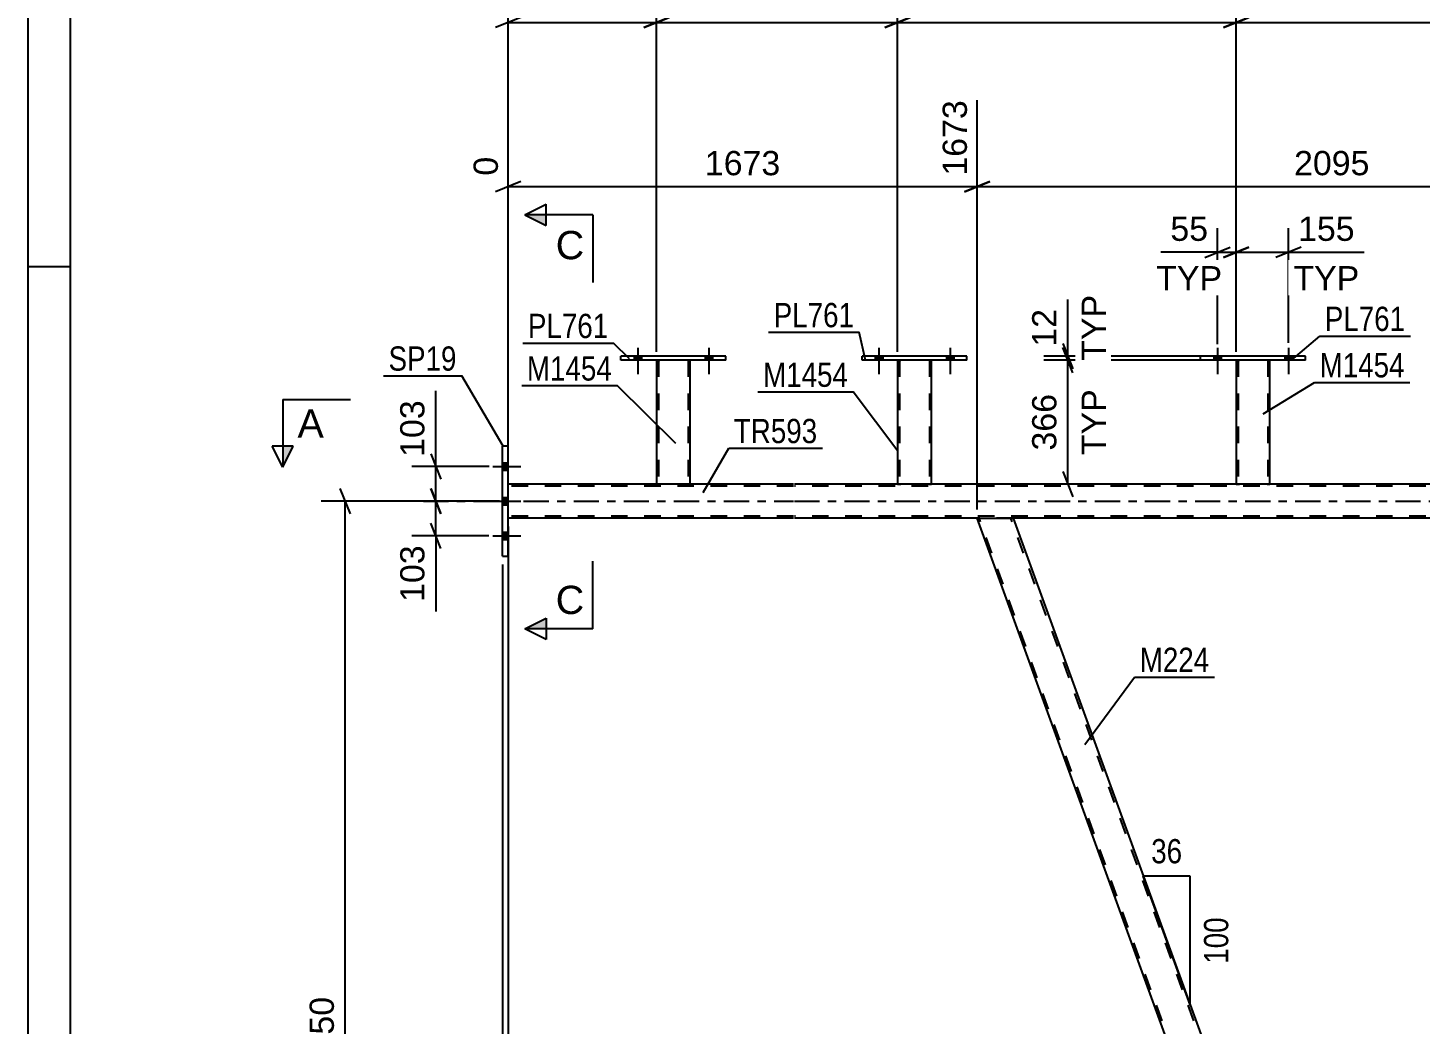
# Model space of a CAD drawing. Header units: millimetres. Extents: x -57 to 784, y -419 to 175.
# Drawn here: x -56.7 to 107.8, y -61.8 to 55.9 of the extents above; entities that cross this region are included whole.
import ezdxf

# ---------------------------------------------------------------- set-up
doc = ezdxf.new("R2010")
doc.units = ezdxf.units.MM
doc.linetypes.add('DXK_LINE_DOT2', pattern=[3.9198, 1.9599, -1.9599])
doc.linetypes.add('DXK_LINE_DOT3', pattern=[5.9187, 2.979, -0.9799, 0.9799, -0.9799])
doc.styles.add('Arial', font='ARIAL.TTF', dxfattribs={"height": 0.2})
doc.styles.add('Arial Narrow', font='ARIALN.TTF', dxfattribs={"height": 0.2})

# ---------------------------------------------------------------- blocks, each defined once
blk = doc.blocks.new('Unknown-122571493-1113')
at = {"color": 5, "linetype": 'Continuous'}
for p, q in [((-56.74, 174.68), (-56.74, -419.32)), ((-51.74, 169.68), (-51.74, -414.32)), ((-51.74, 27.68), (-56.74, 27.68))]:
    blk.add_line(p, q, dxfattribs=at)
blk = doc.blocks.new('Part-122571493-2473 - 2452')
at = {"color": 2, "linetype": 'Continuous'}
for p, q in [((99.82, -124), (55.42, -2)), ((55.42, -2), (59.68, -2)), ((59.68, -2), (102.53, -119.75)), ((104.04, -124), (99.82, -124)), ((104.08, -124), (104.04, -124))]:
    blk.add_line(p, q, dxfattribs=at)
at = {"color": 7, "linetype": 'DXK_LINE_DOT2'}
for p, q in [((100.08, -124), (55.67, -2)), ((55.67, -2), (55.69, -2)), ((103.82, -124), (59.42, -2)), ((104.08, -124), (102.53, -119.75)), ((100.08, -124), (100.1, -124))]:
    blk.add_line(p, q, dxfattribs=at)
blk = doc.blocks.new('Bolt-122571493-2721 - 2452')
at = {"linetype": 'Continuous'}
for points in [[(83.39, 16.64), (84.27, 16.64), (84.27, 17.12), (83.39, 17.12)], [(91.79, 16.64), (92.67, 16.64), (92.67, 17.12), (91.79, 17.12)]]:
    blk.add_hatch(color=1, dxfattribs=at).paths.add_polyline_path(points)
at = {"color": 1, "linetype": 'Continuous'}
for p, q in [((83.83, 18.12), (83.83, 15)), ((92.23, 18.12), (92.23, 15)), ((83.39, 17.12), (83.39, 16.64)), ((84.27, 17.12), (84.27, 16.64)), ((91.79, 17.12), (91.79, 16.64)), ((92.67, 17.12), (92.67, 16.64))]:
    blk.add_line(p, q, dxfattribs=at)
blk = doc.blocks.new('Bolt-122571493-2562 - 2452')
at = {"linetype": 'Continuous'}
for points in [[(0, 3.66), (0, 4.54), (-0.64, 4.54), (-0.64, 3.66)], [(0, 3.66), (0, 4.54), (-0.64, 4.54), (-0.64, 3.66)], [(0, 3.66), (0, 4.54), (-0.64, 4.54), (-0.64, 3.66)], [(0, -0.44), (0, 0.44), (-0.64, 0.44), (-0.64, -0.44)], [(0, -0.44), (0, 0.44), (-0.64, 0.44), (-0.64, -0.44)], [(0, -4.54), (0, -3.66), (-0.64, -3.66), (-0.64, -4.54)], [(0, -4.54), (0, -3.66), (-0.64, -3.66), (-0.64, -4.54)], [(0, -4.54), (0, -3.66), (-0.64, -3.66), (-0.64, -4.54)]]:
    blk.add_hatch(color=1, dxfattribs=at).paths.add_polyline_path(points)
at = {"color": 1, "linetype": 'Continuous'}
for p, q in [((-1.8, 4.1), (1.52, 4.1)), ((-1.8, 4.1), (1.52, 4.1)), ((-1.8, 4.1), (1.52, 4.1)), ((-0.64, 4.54), (0, 4.54)), ((-0.64, 4.54), (0, 4.54)), ((-0.64, 4.54), (0, 4.54)), ((-0.64, 3.66), (0, 3.66)), ((-0.64, 3.66), (0, 3.66)), ((-0.64, 3.66), (0, 3.66)), ((-0.64, 0.44), (0, 0.44)), ((-0.64, 0.44), (0, 0.44)), ((-1.8, 0), (1.52, 0)), ((-1.8, 0), (1.52, 0)), ((-0.64, -0.44), (0, -0.44)), ((-0.64, -0.44), (0, -0.44)), ((-1.8, -4.1), (1.52, -4.1)), ((-1.8, -4.1), (1.52, -4.1)), ((-1.8, -4.1), (1.52, -4.1)), ((-0.64, -3.66), (0, -3.66)), ((-0.64, -3.66), (0, -3.66)), ((-0.64, -3.66), (0, -3.66)), ((-0.64, -4.54), (0, -4.54)), ((-0.64, -4.54), (0, -4.54)), ((-0.64, -4.54), (0, -4.54))]:
    blk.add_line(p, q, dxfattribs=at)
blk = doc.blocks.new('Part-122571493-2955 - 2452')
at = {"color": 2, "linetype": 'Continuous'}
for p, q in [((86.03, 16.64), (86.02, 2)), ((90.02, 2), (90.03, 16.64)), ((86.06, 2), (86.02, 2)), ((86.16, 2), (86.06, 2)), ((86.32, 2), (86.16, 2)), ((89.73, 2), (86.32, 2)), ((89.88, 2), (89.73, 2)), ((89.99, 2), (89.88, 2)), ((89.99, 2), (90.02, 2))]:
    blk.add_line(p, q, dxfattribs=at)
at = {"color": 7, "linetype": 'DXK_LINE_DOT2'}
for p, q in [((86.03, 16.64), (86.03, 16.64)), ((86.03, 16.64), (86.03, 16.64)), ((86.03, 16.64), (86.03, 16.64)), ((86.06, 16.64), (86.03, 16.64)), ((86.03, 16.64), (86.06, 16.64)), ((86.17, 16.64), (86.06, 16.64)), ((86.06, 16.64), (86.17, 16.64)), ((86.32, 16.64), (86.17, 16.64)), ((86.17, 16.64), (86.32, 16.64)), ((86.27, 16.64), (86.26, 2)), ((86.27, 16.64), (86.27, 16.64)), ((86.29, 16.64), (86.27, 16.64)), ((86.27, 16.64), (86.29, 16.64)), ((86.34, 16.64), (86.29, 16.64)), ((86.29, 16.64), (86.34, 16.64)), ((89.73, 16.64), (86.32, 16.64)), ((89.73, 16.64), (86.32, 16.64)), ((89.64, 16.64), (86.34, 16.64)), ((86.34, 16.64), (86.42, 16.64)), ((89.72, 16.64), (86.42, 16.64)), ((89.72, 16.64), (89.64, 16.64)), ((89.77, 16.64), (89.72, 16.64)), ((89.72, 16.64), (89.77, 16.64)), ((89.73, 16.64), (89.89, 16.64)), ((89.89, 16.64), (89.73, 16.64)), ((89.79, 16.64), (89.77, 16.64)), ((89.77, 16.64), (89.79, 16.64)), ((89.79, 16.64), (89.78, 2)), ((89.79, 16.64), (89.79, 16.64)), ((89.89, 16.64), (89.99, 16.64)), ((89.99, 16.64), (89.89, 16.64)), ((89.99, 16.64), (90.03, 16.64)), ((90.03, 16.64), (89.99, 16.64)), ((90.03, 16.64), (90.03, 16.64)), ((90.03, 16.64), (90.03, 16.64)), ((90.03, 16.64), (90.03, 16.64)), ((86.02, 2), (86.06, 2)), ((86.06, 2), (86.16, 2)), ((86.16, 2), (86.32, 2)), ((86.28, 2), (86.26, 2)), ((86.26, 2), (86.28, 2)), ((86.33, 2), (86.28, 2)), ((86.28, 2), (86.32, 2)), ((89.73, 2), (86.32, 2)), ((86.32, 2), (86.33, 2)), ((89.63, 2), (86.33, 2)), ((86.33, 2), (86.41, 2)), ((89.71, 2), (86.41, 2)), ((89.71, 2), (89.63, 2)), ((89.76, 2), (89.71, 2)), ((89.71, 2), (89.76, 2)), ((89.73, 2), (89.88, 2)), ((89.78, 2), (89.76, 2)), ((89.76, 2), (89.78, 2)), ((89.88, 2), (89.99, 2)), ((89.99, 2), (90.02, 2)), ((90.02, 2), (90.02, 2)), ((90.02, 2), (90.02, 2)), ((90.02, 2), (90.02, 2)), ((90.02, 2), (90.02, 2))]:
    blk.add_line(p, q, dxfattribs=at)
blk = doc.blocks.new('Part-122571493-2965 - 2452')
at = {"color": 2, "linetype": 'Continuous'}
for p, q in [((46.03, 16.64), (46.03, 2)), ((50.03, 2), (50.03, 16.64)), ((46.07, 2), (46.03, 2)), ((46.17, 2), (46.07, 2)), ((46.33, 2), (46.17, 2)), ((49.73, 2), (46.33, 2)), ((49.89, 2), (49.73, 2)), ((49.99, 2), (49.89, 2)), ((49.99, 2), (50.03, 2))]:
    blk.add_line(p, q, dxfattribs=at)
at = {"color": 7, "linetype": 'DXK_LINE_DOT2'}
for p, q in [((46.03, 16.64), (46.03, 16.64)), ((46.03, 16.64), (46.03, 16.64)), ((46.03, 16.64), (46.03, 16.64)), ((46.07, 16.64), (46.03, 16.64)), ((46.03, 16.64), (46.07, 16.64)), ((46.17, 16.64), (46.07, 16.64)), ((46.07, 16.64), (46.17, 16.64)), ((46.33, 16.64), (46.17, 16.64)), ((46.17, 16.64), (46.33, 16.64)), ((46.27, 16.64), (46.27, 16.64)), ((46.27, 16.64), (46.27, 2)), ((46.29, 16.64), (46.27, 16.64)), ((46.27, 16.64), (46.29, 16.64)), ((46.34, 16.64), (46.29, 16.64)), ((46.29, 16.64), (46.34, 16.64)), ((49.74, 16.64), (46.33, 16.64)), ((49.74, 16.64), (46.33, 16.64)), ((49.65, 16.64), (46.34, 16.64)), ((46.34, 16.64), (46.42, 16.64)), ((49.72, 16.64), (46.42, 16.64)), ((49.72, 16.64), (49.65, 16.64)), ((49.78, 16.64), (49.72, 16.64)), ((49.72, 16.64), (49.78, 16.64)), ((49.74, 16.64), (49.89, 16.64)), ((49.89, 16.64), (49.74, 16.64)), ((49.79, 16.64), (49.78, 16.64)), ((49.78, 16.64), (49.79, 16.64)), ((49.79, 16.64), (49.79, 16.64)), ((49.79, 16.64), (49.79, 2)), ((49.89, 16.64), (50, 16.64)), ((50, 16.64), (49.89, 16.64)), ((50, 16.64), (50.03, 16.64)), ((50.03, 16.64), (50, 16.64)), ((50.03, 16.64), (50.03, 16.64)), ((50.03, 16.64), (50.03, 16.64)), ((50.03, 16.64), (50.03, 16.64)), ((46.03, 2), (46.07, 2)), ((46.07, 2), (46.17, 2)), ((46.17, 2), (46.33, 2)), ((46.29, 2), (46.27, 2)), ((46.27, 2), (46.29, 2)), ((46.34, 2), (46.29, 2)), ((46.29, 2), (46.33, 2)), ((49.73, 2), (46.33, 2)), ((46.33, 2), (46.34, 2)), ((49.64, 2), (46.34, 2)), ((46.34, 2), (46.42, 2)), ((49.72, 2), (46.42, 2)), ((49.72, 2), (49.64, 2)), ((49.77, 2), (49.72, 2)), ((49.72, 2), (49.77, 2)), ((49.73, 2), (49.89, 2)), ((49.79, 2), (49.77, 2)), ((49.77, 2), (49.79, 2)), ((49.89, 2), (49.99, 2)), ((49.99, 2), (50.03, 2)), ((50.03, 2), (50.03, 2)), ((50.03, 2), (50.03, 2)), ((50.03, 2), (50.03, 2)), ((50.03, 2), (50.03, 2))]:
    blk.add_line(p, q, dxfattribs=at)
blk = doc.blocks.new('Part-122571493-2650 - 2452')
at = {"color": 2, "linetype": 'Continuous'}
for p, q in [((-0.64, -6.5), (-0.64, 6.5)), ((0, 6.5), (-0.64, 6.5)), ((0, -6.5), (0, 6.5)), ((-0.64, -6.5), (0, -6.5))]:
    blk.add_line(p, q, dxfattribs=at)
blk = doc.blocks.new('Bolt-122571493-2720 - 2452')
at = {"linetype": 'Continuous'}
for points in [[(83.39, 16.64), (84.27, 16.64), (84.27, 17.12), (83.39, 17.12)], [(91.79, 16.64), (92.67, 16.64), (92.67, 17.12), (91.79, 17.12)]]:
    blk.add_hatch(color=1, dxfattribs=at).paths.add_polyline_path(points)
at = {"color": 1, "linetype": 'Continuous'}
for p, q in [((83.83, 18.12), (83.83, 15)), ((92.23, 18.12), (92.23, 15)), ((83.39, 17.12), (83.39, 16.64)), ((84.27, 17.12), (84.27, 16.64)), ((91.79, 17.12), (91.79, 16.64)), ((92.67, 17.12), (92.67, 16.64))]:
    blk.add_line(p, q, dxfattribs=at)
blk = doc.blocks.new('Bolt-122571493-2722 - 2452')
at = {"linetype": 'Continuous'}
for points in [[(43.39, 16.64), (44.27, 16.64), (44.27, 17.12), (43.39, 17.12)], [(51.79, 16.64), (52.67, 16.64), (52.67, 17.12), (51.79, 17.12)]]:
    blk.add_hatch(color=1, dxfattribs=at).paths.add_polyline_path(points)
at = {"color": 1, "linetype": 'Continuous'}
for p, q in [((43.83, 18.12), (43.83, 15)), ((52.23, 18.12), (52.23, 15)), ((43.39, 17.12), (43.39, 16.64)), ((44.27, 17.12), (44.27, 16.64)), ((51.79, 17.12), (51.79, 16.64)), ((52.67, 17.12), (52.67, 16.64))]:
    blk.add_line(p, q, dxfattribs=at)
blk = doc.blocks.new('Part-122571493-2734 - 2452')
at = {"color": 2, "linetype": 'Continuous'}
for p, q in [((102.53, -119.75), (139.24, -2)), ((140.55, -2), (139.24, -2)), ((142.1, -6.25), (140.55, -2)), ((105.4, -124), (142.1, -6.25)), ((104.08, -124), (102.53, -119.75)), ((104.08, -124), (104.89, -124)), ((105.36, -124), (104.89, -124)), ((105.36, -124), (105.4, -124))]:
    blk.add_line(p, q, dxfattribs=at)
at = {"color": 7, "linetype": 'DXK_LINE_DOT2'}
for p, q in [((102.67, -120.12), (139.49, -2)), ((105.15, -124), (141.96, -5.88)), ((104.89, -124), (105.25, -124))]:
    blk.add_line(p, q, dxfattribs=at)
blk = doc.blocks.new('Bolt-122571493-2840 - 2452')
at = {"linetype": 'Continuous'}
for points in [[(43.39, 16.64), (44.27, 16.64), (44.27, 17.12), (43.39, 17.12)], [(51.79, 16.64), (52.67, 16.64), (52.67, 17.12), (51.79, 17.12)]]:
    blk.add_hatch(color=1, dxfattribs=at).paths.add_polyline_path(points)
at = {"color": 1, "linetype": 'Continuous'}
for p, q in [((43.83, 18.12), (43.83, 15)), ((52.23, 18.12), (52.23, 15)), ((43.39, 17.12), (43.39, 16.64)), ((44.27, 17.12), (44.27, 16.64)), ((51.79, 17.12), (51.79, 16.64)), ((52.67, 17.12), (52.67, 16.64))]:
    blk.add_line(p, q, dxfattribs=at)
blk = doc.blocks.new('Part-122571493-2811 - 2452')
at = {"color": 2, "linetype": 'Continuous'}
for p, q in [((41.83, 16.64), (41.83, 17.12)), ((54.23, 17.12), (41.83, 17.12)), ((54.23, 16.64), (41.83, 16.64)), ((54.23, 16.64), (54.23, 17.12))]:
    blk.add_line(p, q, dxfattribs=at)
blk = doc.blocks.new('Bolt-122571493-2824 - 2452')
at = {"linetype": 'Continuous'}
for points in [[(14.89, 16.64), (15.77, 16.64), (15.77, 17.12), (14.89, 17.12)], [(23.29, 16.64), (24.17, 16.64), (24.17, 17.12), (23.29, 17.12)]]:
    blk.add_hatch(color=1, dxfattribs=at).paths.add_polyline_path(points)
at = {"color": 1, "linetype": 'Continuous'}
for p, q in [((15.33, 18.12), (15.33, 15)), ((23.73, 18.12), (23.73, 15)), ((14.89, 17.12), (14.89, 16.64)), ((15.77, 17.12), (15.77, 16.64)), ((23.29, 17.12), (23.29, 16.64)), ((24.17, 17.12), (24.17, 16.64))]:
    blk.add_line(p, q, dxfattribs=at)
blk = doc.blocks.new('Bolt-122571493-2841 - 2452')
at = {"linetype": 'Continuous'}
for points in [[(14.89, 16.64), (15.77, 16.64), (15.77, 17.12), (14.89, 17.12)], [(23.29, 16.64), (24.17, 16.64), (24.17, 17.12), (23.29, 17.12)]]:
    blk.add_hatch(color=1, dxfattribs=at).paths.add_polyline_path(points)
at = {"color": 1, "linetype": 'Continuous'}
for p, q in [((15.33, 18.12), (15.33, 15)), ((23.73, 18.12), (23.73, 15)), ((14.89, 17.12), (14.89, 16.64)), ((15.77, 17.12), (15.77, 16.64)), ((23.29, 17.12), (23.29, 16.64)), ((24.17, 17.12), (24.17, 16.64))]:
    blk.add_line(p, q, dxfattribs=at)
blk = doc.blocks.new('Part-122571493-2876 - 2452')
at = {"color": 2, "linetype": 'Continuous'}
for p, q in [((13.33, 16.64), (13.33, 17.12)), ((25.73, 17.12), (13.33, 17.12)), ((25.73, 16.64), (13.33, 16.64)), ((25.73, 16.64), (25.73, 17.12))]:
    blk.add_line(p, q, dxfattribs=at)
blk = doc.blocks.new('Part-122571493-2881 - 2452')
at = {"color": 2, "linetype": 'Continuous'}
for p, q in [((17.53, 2), (0, 2)), ((33.73, 2), (21.53, 2)), ((46.03, 2), (33.83, 2)), ((86.02, 2), (50.03, 2)), ((126.03, 2), (90.02, 2)), ((33.73, -2), (0, -2)), ((55.42, -2), (33.83, -2)), ((139.24, -2), (59.68, -2))]:
    blk.add_line(p, q, dxfattribs=at)
at = {"color": 7, "linetype": 'DXK_LINE_DOT2'}
for p, q in [((0, -2), (0, 2)), ((33.73, 1.76), (0, 1.76)), ((21.53, 2), (17.53, 2)), ((688.57, 1.76), (33.83, 1.76)), ((50.03, 2), (46.03, 2)), ((90.02, 2), (86.02, 2)), ((33.73, -1.76), (0, -1.76)), ((688.57, -1.76), (33.83, -1.76)), ((59.68, -2), (55.42, -2))]:
    blk.add_line(p, q, dxfattribs=at)
at = {"color": 7, "linetype": 'DXK_LINE_DOT3'}
for p, q in [((-10, 0), (33.73, 0)), ((33.83, 0), (698.57, 0))]:
    blk.add_line(p, q, dxfattribs=at)
blk = doc.blocks.new('Part-122571493-2929 - 2452')
at = {"color": 2, "linetype": 'Continuous'}
for p, q in [((17.53, 16.64), (17.53, 2)), ((21.53, 2), (21.53, 16.64)), ((17.57, 2), (17.53, 2)), ((17.67, 2), (17.57, 2)), ((17.83, 2), (17.67, 2)), ((21.23, 2), (17.83, 2)), ((21.39, 2), (21.23, 2)), ((21.49, 2), (21.39, 2)), ((21.49, 2), (21.53, 2))]:
    blk.add_line(p, q, dxfattribs=at)
at = {"color": 7, "linetype": 'DXK_LINE_DOT2'}
for p, q in [((17.53, 16.64), (17.53, 16.64)), ((17.53, 16.64), (17.53, 16.64)), ((17.53, 16.64), (17.53, 16.64)), ((17.57, 16.64), (17.53, 16.64)), ((17.53, 16.64), (17.57, 16.64)), ((17.67, 16.64), (17.57, 16.64)), ((17.57, 16.64), (17.67, 16.64)), ((17.83, 16.64), (17.67, 16.64)), ((17.67, 16.64), (17.83, 16.64)), ((17.77, 16.64), (17.77, 16.64)), ((17.77, 16.64), (17.77, 2)), ((17.79, 16.64), (17.77, 16.64)), ((17.77, 16.64), (17.79, 16.64)), ((17.84, 16.64), (17.79, 16.64)), ((17.79, 16.64), (17.84, 16.64)), ((21.24, 16.64), (17.83, 16.64)), ((21.24, 16.64), (17.83, 16.64)), ((21.15, 16.64), (17.84, 16.64)), ((17.84, 16.64), (17.92, 16.64)), ((21.22, 16.64), (17.92, 16.64)), ((21.22, 16.64), (21.15, 16.64)), ((21.28, 16.64), (21.22, 16.64)), ((21.22, 16.64), (21.28, 16.64)), ((21.24, 16.64), (21.39, 16.64)), ((21.39, 16.64), (21.24, 16.64)), ((21.29, 16.64), (21.28, 16.64)), ((21.28, 16.64), (21.29, 16.64)), ((21.29, 16.64), (21.29, 16.64)), ((21.29, 16.64), (21.29, 2)), ((21.39, 16.64), (21.5, 16.64)), ((21.5, 16.64), (21.39, 16.64)), ((21.5, 16.64), (21.53, 16.64)), ((21.53, 16.64), (21.5, 16.64)), ((21.53, 16.64), (21.53, 16.64)), ((21.53, 16.64), (21.53, 16.64)), ((21.53, 16.64), (21.53, 16.64)), ((17.53, 2), (17.57, 2)), ((17.57, 2), (17.67, 2)), ((17.67, 2), (17.83, 2)), ((17.79, 2), (17.77, 2)), ((17.77, 2), (17.79, 2)), ((17.84, 2), (17.79, 2)), ((17.79, 2), (17.83, 2)), ((21.23, 2), (17.83, 2)), ((17.83, 2), (17.84, 2)), ((21.14, 2), (17.84, 2)), ((17.84, 2), (17.92, 2)), ((21.22, 2), (17.92, 2)), ((21.22, 2), (21.14, 2)), ((21.27, 2), (21.22, 2)), ((21.22, 2), (21.27, 2)), ((21.23, 2), (21.39, 2)), ((21.29, 2), (21.27, 2)), ((21.27, 2), (21.29, 2)), ((21.39, 2), (21.49, 2)), ((21.49, 2), (21.53, 2)), ((21.53, 2), (21.53, 2)), ((21.53, 2), (21.53, 2)), ((21.53, 2), (21.53, 2)), ((21.53, 2), (21.53, 2))]:
    blk.add_line(p, q, dxfattribs=at)
blk = doc.blocks.new('Part-122571493-2960 - 2452')
at = {"color": 2, "linetype": 'Continuous'}
for p, q in [((81.83, 16.64), (81.83, 17.12)), ((94.23, 17.12), (81.83, 17.12)), ((94.23, 16.64), (81.83, 16.64)), ((94.23, 16.64), (94.23, 17.12))]:
    blk.add_line(p, q, dxfattribs=at)
blk = doc.blocks.new('StraightDimension-122571493-3613 - 2452')
at = {"color": 7, "linetype": 'Continuous'}
blk.add_line((-0.64, -7.5), (-0.64, -166.68), dxfattribs=at)
blk = doc.blocks.new('StraightDimension-122571493-3632 - 2452')
at = {"color": 7, "linetype": 'Continuous'}
for p, q in [((-9.13, 5.6), (-7.93, 2.6)), ((-2.23, 4.1), (-11.38, 4.1)), ((-8.53, 0), (-8.53, 4.1)), ((-7.93, -1.5), (-9.13, 1.5)), ((-1.64, 0), (-11.38, 0))]:
    blk.add_line(p, q, dxfattribs=at)
at = {"color": 0}
blk.add_wipeout([(-9.28, 12.5), (-13.48, 12.5), (-13.48, 4.62), (-9.28, 4.62)], dxfattribs=at)
at = {"color": 7, "linetype": 'Continuous'}
blk.add_line((-8.53, 4.1), (-8.53, 13.02), dxfattribs=at)
blk.add_line((-8.53, 4.1), (-8.53, 13.02), dxfattribs=at)
at = {"color": 3, "style": 'Arial'}
blk.add_text('103', height=2.865, rotation=90.0002, dxfattribs=at).set_placement((-9.88, 5.23))
blk = doc.blocks.new('StraightDimension-122571493-4045 - 2452')
at = {"color": 7, "linetype": 'Continuous'}
for p, q in [((55.42, -1), (55.42, 47.34)), ((0, 3), (0, 40.67)), ((1.5, 37.74), (-1.5, 36.54)), ((0, 37.14), (55.42, 37.14)), ((53.92, 36.54), (56.92, 37.74))]:
    blk.add_line(p, q, dxfattribs=at)
at = {"color": 0, "linetype": 'Continuous'}
for points in [[(54.82, 47.94), (50.62, 47.94), (50.62, 37.84), (54.82, 37.84)], [(-0.6, 41.27), (-4.8, 41.27), (-4.8, 37.84), (-0.6, 37.84)]]:
    blk.add_wipeout(points, dxfattribs=at)
at = {"color": 0}
blk.add_wipeout([(32.76, 37.89), (32.76, 42.09), (22.66, 42.09), (22.66, 37.89)], dxfattribs=at)
at = {"color": 3, "linetype": 'Continuous', "style": 'Arial'}
for s, height, p in [('1673', 2.865, (54.22, 38.44)), ('0', 2.87, (-1.2, 38.44))]:
    blk.add_text(s, height=height, rotation=90.0002, dxfattribs=at).set_placement(p)
at = {"color": 3, "style": 'Arial'}
blk.add_text('1673', height=2.865, dxfattribs=at).set_placement((23.26, 38.49))
blk = doc.blocks.new('AngleDimension-122571493-25196 - 2452')
at = {"color": 7, "linetype": 'Continuous'}
for p, q in [((78.54, -53.84), (75.06, -44.27)), ((80.6, -44.27), (75.06, -44.27)), ((80.6, -59.5), (75.06, -44.27)), ((80.6, -59.5), (80.6, -44.27))]:
    blk.add_line(p, q, dxfattribs=at)
at = {"color": 0}
for points in [[(80.26, -43.37), (80.26, -39.17), (75.4, -39.17), (75.4, -43.37)], [(85.7, -48.54), (81.5, -48.54), (81.5, -55.23), (85.7, -55.23)]]:
    blk.add_wipeout(points, dxfattribs=at)
at = {"color": 3, "style": 'Arial Narrow'}
blk.add_text('36', height=2.863, dxfattribs=at).set_placement((76, -42.77))
blk.add_text('100', height=2.863, rotation=90.0002, dxfattribs=at).set_placement((85.1, -54.63))
blk = doc.blocks.new('StraightDimension-122571493-3809 - 2452')
at = {"color": 7, "linetype": 'Continuous'}
for p, q in [((139.24, -1), (139.24, 51.84)), ((55.42, -1), (55.42, 47.34)), ((56.92, 37.74), (53.92, 36.54)), ((55.42, 37.14), (139.24, 37.14)), ((137.74, 36.54), (140.74, 37.74))]:
    blk.add_line(p, q, dxfattribs=at)
at = {"color": 0, "linetype": 'Continuous'}
blk.add_wipeout([(138.63, 52.44), (134.43, 52.44), (134.43, 42.34), (138.63, 42.34)], dxfattribs=at)
at = {"color": 0}
blk.add_wipeout([(102.37, 37.89), (102.37, 42.09), (92.28, 42.09), (92.28, 37.89)], dxfattribs=at)
at = {"color": 3, "linetype": 'Continuous', "style": 'Arial'}
blk.add_text('3769', height=2.865, rotation=90.0002, dxfattribs=at).set_placement((138.04, 42.94))
at = {"color": 3, "style": 'Arial'}
blk.add_text('2095', height=2.865, dxfattribs=at).set_placement((92.88, 38.49))
blk = doc.blocks.new('StraightDimension-122571493-17814 - 2452')
at = {"color": 7, "linetype": 'Continuous'}
for p, q in [((46.03, 17.63), (46.03, 66.72)), ((17.53, 17.64), (17.53, 64.5)), ((19.03, 57.13), (16.03, 55.93)), ((17.53, 56.53), (46.03, 56.53)), ((44.53, 55.93), (47.53, 57.13))]:
    blk.add_line(p, q, dxfattribs=at)
at = {"color": 0, "linetype": 'Continuous'}
blk.add_wipeout([(45.43, 67.32), (41.23, 67.32), (41.23, 57.23), (45.43, 57.23)], dxfattribs=at)
at = {"color": 0}
blk.add_wipeout([(36.83, 57.28), (36.83, 61.48), (26.74, 61.48), (26.74, 57.28)], dxfattribs=at)
at = {"color": 3, "linetype": 'Continuous', "style": 'Arial'}
blk.add_text('1439', height=2.865, rotation=90.0002, dxfattribs=at).set_placement((44.83, 57.83))
at = {"color": 3, "style": 'Arial'}
blk.add_text('1000', height=2.865, dxfattribs=at).set_placement((27.34, 57.88))
blk = doc.blocks.new('StraightDimension-122571493-17812 - 2452')
at = {"color": 7, "linetype": 'Continuous'}
for p, q in [((86.03, 17.64), (86.03, 66.72)), ((126.03, 17.64), (126.03, 66.72)), ((87.53, 57.13), (84.53, 55.93)), ((86.03, 56.53), (126.03, 56.53)), ((124.53, 55.93), (127.53, 57.13))]:
    blk.add_line(p, q, dxfattribs=at)
at = {"color": 0, "linetype": 'Continuous'}
blk.add_wipeout([(125.43, 67.32), (121.23, 67.32), (121.23, 57.23), (125.43, 57.23)], dxfattribs=at)
at = {"color": 0}
blk.add_wipeout([(111.08, 57.28), (111.08, 61.48), (100.98, 61.48), (100.98, 57.28)], dxfattribs=at)
at = {"color": 3, "linetype": 'Continuous', "style": 'Arial'}
blk.add_text('3438', height=2.865, rotation=90.0002, dxfattribs=at).set_placement((124.83, 57.83))
at = {"color": 3, "style": 'Arial'}
blk.add_text('1000', height=2.865, dxfattribs=at).set_placement((101.58, 57.88))
blk = doc.blocks.new('StraightDimension-122571493-4075 - 2452')
at = {"color": 7, "linetype": 'Continuous'}
for p, q in [((66.74, 15.14), (65.54, 18.14)), ((87.03, 16.64), (63.29, 16.64)), ((66.14, 2), (66.14, 16.64)), ((65.54, 3.5), (66.74, 0.5)), ((85.02, 2), (63.29, 2))]:
    blk.add_line(p, q, dxfattribs=at)
at = {"color": 0, "linetype": 'Continuous'}
blk.add_wipeout([(71.24, 13.81), (67.04, 13.81), (67.04, 4.83), (71.24, 4.83)], dxfattribs=at)
at = {"color": 3, "linetype": 'Continuous', "style": 'Arial'}
blk.add_text('TYP', height=2.865, rotation=90.0002, dxfattribs=at).set_placement((70.64, 5.43))
at = {"color": 0}
blk.add_wipeout([(65.39, 13.26), (61.19, 13.26), (61.19, 5.38), (65.39, 5.38)], dxfattribs=at)
at = {"color": 3, "style": 'Arial'}
blk.add_text('366', height=2.865, rotation=90.0002, dxfattribs=at).set_placement((64.79, 5.98))
blk = doc.blocks.new('StraightDimension-122571493-3567 - 2452')
at = {"color": 7, "linetype": 'Continuous'}
for p, q in [((0, -3), (0, -82.48)), ((52.78, -123), (52.78, -77.23)), ((1.5, -79.48), (-1.5, -80.68)), ((0, -80.08), (52.78, -80.08)), ((51.28, -80.68), (54.28, -79.48))]:
    blk.add_line(p, q, dxfattribs=at)
at = {"color": 0}
blk.add_wipeout([(31.44, -79.33), (31.44, -75.13), (21.34, -75.13), (21.34, -79.33)], dxfattribs=at)
at = {"color": 3, "style": 'Arial'}
blk.add_text('1607', height=2.865, dxfattribs=at).set_placement((21.94, -78.73))
blk = doc.blocks.new('StraightDimension-122571493-3624 - 2452')
at = {"color": 7, "linetype": 'Continuous'}
for p, q in [((-9.13, 1.5), (-7.93, -1.5)), ((-1.64, 0), (-11.38, 0)), ((-8.53, -4.1), (-8.53, 0)), ((-7.93, -5.6), (-9.13, -2.6)), ((-2.26, -4.1), (-11.38, -4.1))]:
    blk.add_line(p, q, dxfattribs=at)
at = {"color": 0}
blk.add_wipeout([(-9.28, -4.63), (-13.48, -4.63), (-13.48, -12.5), (-9.28, -12.5)], dxfattribs=at)
at = {"color": 7, "linetype": 'Continuous'}
blk.add_line((-8.53, -4.1), (-8.53, -13.02), dxfattribs=at)
blk.add_line((-8.53, -4.1), (-8.53, -13.02), dxfattribs=at)
at = {"color": 3, "style": 'Arial'}
blk.add_text('103', height=2.865, rotation=90.0002, dxfattribs=at).set_placement((-9.88, -11.9))
blk = doc.blocks.new('StraightDimension-122571493-4052 - 2452')
at = {"color": 7, "linetype": 'Continuous'}
for p, q in [((86.03, 17.64), (86.03, 32.24)), ((92.23, 18.68), (92.23, 32.24)), ((84.53, 28.79), (87.53, 29.99)), ((93.73, 29.99), (90.73, 28.79)), ((86.03, 29.39), (92.23, 29.39))]:
    blk.add_line(p, q, dxfattribs=at)
at = {"color": 0}
blk.add_wipeout([(100.63, 30.14), (100.63, 34.34), (92.75, 34.34), (92.75, 30.14)], dxfattribs=at)
at = {"color": 0, "linetype": 'Continuous'}
blk.add_wipeout([(101.18, 24.29), (101.18, 28.49), (92.2, 28.49), (92.2, 24.29)], dxfattribs=at)
at = {"color": 7, "linetype": 'Continuous'}
blk.add_line((92.23, 29.39), (101.15, 29.39), dxfattribs=at)
blk.add_line((92.23, 29.39), (101.15, 29.39), dxfattribs=at)
at = {"color": 3, "style": 'Arial'}
blk.add_text('155', height=2.865, dxfattribs=at).set_placement((93.35, 30.74))
at = {"color": 3, "linetype": 'Continuous', "style": 'Arial'}
blk.add_text('TYP', height=2.865, dxfattribs=at).set_placement((92.8, 24.89))
blk = doc.blocks.new('StraightDimension-122571493-4056 - 2452')
at = {"color": 7, "linetype": 'Continuous'}
for p, q in [((83.83, 18.53), (83.83, 32.24)), ((86.03, 17.64), (86.03, 32.24)), ((82.33, 28.79), (85.33, 29.99)), ((87.53, 29.99), (84.53, 28.79)), ((83.83, 29.39), (86.03, 29.39))]:
    blk.add_line(p, q, dxfattribs=at)
at = {"color": 0}
blk.add_wipeout([(83.3, 30.14), (83.3, 34.34), (77.66, 34.34), (77.66, 30.14)], dxfattribs=at)
at = {"color": 0, "linetype": 'Continuous'}
blk.add_wipeout([(84.97, 24.29), (84.97, 28.49), (75.99, 28.49), (75.99, 24.29)], dxfattribs=at)
at = {"color": 7, "linetype": 'Continuous'}
blk.add_line((83.83, 29.39), (77.13, 29.39), dxfattribs=at)
blk.add_line((83.83, 29.39), (77.13, 29.39), dxfattribs=at)
at = {"color": 3, "style": 'Arial'}
blk.add_text('55', height=2.865, dxfattribs=at).set_placement((78.26, 30.74))
at = {"color": 3, "linetype": 'Continuous', "style": 'Arial'}
blk.add_text('TYP', height=2.865, dxfattribs=at).set_placement((76.59, 24.89))
blk = doc.blocks.new('StraightDimension-122571493-4061 - 2452')
at = {"color": 7, "linetype": 'Continuous'}
for p, q in [((65.54, 18.62), (66.74, 15.62)), ((66.74, 15.14), (65.54, 18.14)), ((87.03, 17.12), (63.29, 17.12)), ((87.03, 16.64), (63.29, 16.64)), ((66.14, 16.64), (66.14, 17.12))]:
    blk.add_line(p, q, dxfattribs=at)
at = {"color": 0, "linetype": 'Continuous'}
blk.add_wipeout([(71.24, 24.95), (67.04, 24.95), (67.04, 15.98), (71.24, 15.98)], dxfattribs=at)
at = {"color": 0}
blk.add_wipeout([(65.39, 23.29), (61.19, 23.29), (61.19, 17.64), (65.39, 17.64)], dxfattribs=at)
at = {"color": 7, "linetype": 'Continuous'}
blk.add_line((66.14, 17.12), (66.14, 23.81), dxfattribs=at)
blk.add_line((66.14, 17.12), (66.14, 23.81), dxfattribs=at)
at = {"color": 3, "linetype": 'Continuous', "style": 'Arial'}
blk.add_text('TYP', height=2.865, rotation=90.0002, dxfattribs=at).set_placement((70.64, 16.58))
at = {"color": 3, "style": 'Arial'}
blk.add_text('12', height=2.865, rotation=90.0002, dxfattribs=at).set_placement((64.79, 18.24))
blk = doc.blocks.new('StraightDimension-122571493-17813 - 2452')
at = {"color": 7, "linetype": 'Continuous'}
for p, q in [((46.03, 17.63), (46.03, 66.72)), ((86.03, 17.64), (86.03, 66.72)), ((47.53, 57.13), (44.53, 55.93)), ((46.03, 56.53), (86.03, 56.53)), ((84.53, 55.93), (87.53, 57.13))]:
    blk.add_line(p, q, dxfattribs=at)
at = {"color": 0, "linetype": 'Continuous'}
blk.add_wipeout([(85.43, 67.32), (81.23, 67.32), (81.23, 57.23), (85.43, 57.23)], dxfattribs=at)
at = {"color": 0}
blk.add_wipeout([(71.08, 57.28), (71.08, 61.48), (60.98, 61.48), (60.98, 57.28)], dxfattribs=at)
at = {"color": 3, "linetype": 'Continuous', "style": 'Arial'}
blk.add_text('2438', height=2.865, rotation=90.0002, dxfattribs=at).set_placement((84.83, 57.83))
at = {"color": 3, "style": 'Arial'}
blk.add_text('1000', height=2.865, dxfattribs=at).set_placement((61.58, 57.88))
blk = doc.blocks.new('StraightDimension-122571493-17815 - 2452')
at = {"color": 7, "linetype": 'Continuous'}
for p, q in [((17.53, 17.64), (17.53, 64.5)), ((0, 3), (0, 60.05)), ((1.5, 57.13), (-1.5, 55.93)), ((0, 56.53), (17.53, 56.53)), ((16.03, 55.93), (19.03, 57.13))]:
    blk.add_line(p, q, dxfattribs=at)
at = {"color": 0}
blk.add_wipeout([(12.7, 57.28), (12.7, 61.48), (4.83, 61.48), (4.83, 57.28)], dxfattribs=at)
at = {"color": 0, "linetype": 'Continuous'}
blk.add_wipeout([(-0.6, 60.65), (-4.8, 60.65), (-4.8, 57.23), (-0.6, 57.23)], dxfattribs=at)
at = {"color": 3, "linetype": 'Continuous', "style": 'Arial'}
blk.add_text('0', height=2.87, rotation=90.0002, dxfattribs=at).set_placement((-1.2, 57.83))
at = {"color": 0, "linetype": 'Continuous'}
blk.add_wipeout([(16.93, 65.1), (12.73, 65.1), (12.73, 57.23), (16.93, 57.23)], dxfattribs=at)
at = {"color": 3, "linetype": 'Continuous', "style": 'Arial'}
blk.add_text('438', height=2.865, rotation=90.0002, dxfattribs=at).set_placement((16.33, 57.83))
at = {"color": 3, "style": 'Arial'}
blk.add_text('438', height=2.865, dxfattribs=at).set_placement((5.43, 57.88))
blk = doc.blocks.new('StraightDimension-122571493-21750 - 2452')
at = {"color": 7, "linetype": 'Continuous'}
for p, q in [((-1, 0), (-22.08, 0)), ((-18.63, -1.5), (-19.83, 1.5)), ((-19.23, -126), (-19.23, 0)), ((-19.83, -124.5), (-18.63, -127.5)), ((51.52, -126), (-22.08, -126))]:
    blk.add_line(p, q, dxfattribs=at)
at = {"color": 0}
blk.add_wipeout([(-19.98, -57.95), (-24.18, -57.95), (-24.18, -68.05), (-19.98, -68.05)], dxfattribs=at)
at = {"color": 3, "style": 'Arial'}
blk.add_text('3150', height=2.865, rotation=90.0002, dxfattribs=at).set_placement((-20.58, -67.45))
blk = doc.blocks.new('Mark-122571493-2469 - 2452')
at = {"color": 0}
blk.add_wipeout([(82.86, -20.17), (82.86, -17.17), (74.64, -17.17), (74.64, -20.17)], dxfattribs=at)
blk.add_wipeout([(82.86, -20.17), (82.86, -17.17), (74.64, -17.17), (74.64, -20.17)], dxfattribs=at)
at = {"color": 30, "linetype": 'Continuous'}
for p, q in [((68.16, -28.74), (74.04, -20.77)), ((74.04, -20.77), (83.46, -20.77))]:
    blk.add_line(p, q, dxfattribs=at)
at = {"color": 3, "style": 'Arial Narrow'}
blk.add_text('M224', height=2.863, dxfattribs=at).set_placement((74.64, -20.17))
blk = doc.blocks.new('Mark-122571493-2951 - 2452')
at = {"color": 0}
blk.add_wipeout([(105.96, 14.62), (105.96, 17.62), (95.9, 17.62), (95.9, 14.62)], dxfattribs=at)
blk.add_wipeout([(105.96, 14.62), (105.96, 17.62), (95.9, 17.62), (95.9, 14.62)], dxfattribs=at)
at = {"color": 30, "linetype": 'Continuous'}
for p, q in [((89.23, 10.33), (95.3, 14.02)), ((95.3, 14.02), (106.56, 14.02))]:
    blk.add_line(p, q, dxfattribs=at)
at = {"color": 3, "style": 'Arial Narrow'}
blk.add_text('M1454', height=2.863, dxfattribs=at).set_placement((95.9, 14.62))
blk = doc.blocks.new('Mark-122571493-2646 - 2452')
at = {"color": 0}
blk.add_wipeout([(-6.08, 15.41), (-6.08, 18.41), (-14.12, 18.41), (-14.12, 15.41)], dxfattribs=at)
blk.add_wipeout([(-6.08, 15.41), (-6.08, 18.41), (-14.12, 18.41), (-14.12, 15.41)], dxfattribs=at)
at = {"color": 30, "linetype": 'Continuous'}
for p in [(-14.72, 14.81), (-0.57, 6.49)]:
    blk.add_line(p, (-5.48, 14.81), dxfattribs=at)
at = {"color": 3, "style": 'Arial Narrow'}
blk.add_text('SP19', height=2.863, dxfattribs=at).set_placement((-14.12, 15.41))
blk = doc.blocks.new('Mark-122571493-2807 - 2452')
at = {"color": 0}
blk.add_wipeout([(40.89, 20.54), (40.89, 23.54), (31.39, 23.54), (31.39, 20.54)], dxfattribs=at)
blk.add_wipeout([(40.89, 20.54), (40.89, 23.54), (31.39, 23.54), (31.39, 20.54)], dxfattribs=at)
at = {"color": 30, "linetype": 'Continuous'}
for p in [(30.79, 19.94), (42.24, 16.64)]:
    blk.add_line(p, (41.49, 19.94), dxfattribs=at)
at = {"color": 3, "style": 'Arial Narrow'}
blk.add_text('PL761', height=2.863, dxfattribs=at).set_placement((31.39, 20.54))
blk = doc.blocks.new('Mark-122571493-2872 - 2452')
at = {"color": 0}
blk.add_wipeout([(11.86, 19.26), (11.86, 22.26), (2.35, 22.26), (2.35, 19.26)], dxfattribs=at)
blk.add_wipeout([(11.86, 19.26), (11.86, 22.26), (2.35, 22.26), (2.35, 19.26)], dxfattribs=at)
at = {"color": 30, "linetype": 'Continuous'}
for p in [(1.75, 18.66), (14.35, 16.82)]:
    blk.add_line(p, (12.46, 18.66), dxfattribs=at)
at = {"color": 3, "style": 'Arial Narrow'}
blk.add_text('PL761', height=2.863, dxfattribs=at).set_placement((2.35, 19.26))
blk = doc.blocks.new('Mark-122571493-2877 - 2452')
at = {"color": 0}
blk.add_wipeout([(36.54, 6.85), (36.54, 9.85), (26.68, 9.85), (26.68, 6.85)], dxfattribs=at)
blk.add_wipeout([(36.54, 6.85), (36.54, 9.85), (26.68, 9.85), (26.68, 6.85)], dxfattribs=at)
at = {"color": 30, "linetype": 'Continuous'}
for p, q in [((23.06, 1.02), (26.08, 6.25)), ((26.08, 6.25), (37.14, 6.25))]:
    blk.add_line(p, q, dxfattribs=at)
at = {"color": 3, "style": 'Arial Narrow'}
blk.add_text('TR593', height=2.863, dxfattribs=at).set_placement((26.68, 6.85))
blk = doc.blocks.new('Mark-122571493-2925 - 2452')
at = {"color": 0}
blk.add_wipeout([(12.28, 14.24), (12.28, 17.24), (2.23, 17.24), (2.23, 14.24)], dxfattribs=at)
blk.add_wipeout([(12.28, 14.24), (12.28, 17.24), (2.23, 17.24), (2.23, 14.24)], dxfattribs=at)
at = {"color": 30, "linetype": 'Continuous'}
for p in [(1.63, 13.64), (19.81, 6.8)]:
    blk.add_line(p, (12.88, 13.64), dxfattribs=at)
at = {"color": 3, "style": 'Arial Narrow'}
blk.add_text('M1454', height=2.863, dxfattribs=at).set_placement((2.23, 14.24))
blk = doc.blocks.new('Mark-122571493-2956 - 2452')
at = {"color": 0}
blk.add_wipeout([(106.02, 20.1), (106.02, 23.1), (96.51, 23.1), (96.51, 20.1)], dxfattribs=at)
blk.add_wipeout([(106.02, 20.1), (106.02, 23.1), (96.51, 23.1), (96.51, 20.1)], dxfattribs=at)
at = {"color": 30, "linetype": 'Continuous'}
for p, q in [((92.59, 16.64), (95.91, 19.5)), ((95.91, 19.5), (106.62, 19.5))]:
    blk.add_line(p, q, dxfattribs=at)
at = {"color": 3, "style": 'Arial Narrow'}
blk.add_text('PL761', height=2.863, dxfattribs=at).set_placement((96.51, 20.1))
blk = doc.blocks.new('Mark-122571493-2961 - 2452')
at = {"color": 0}
blk.add_wipeout([(40.19, 13.5), (40.19, 16.5), (30.13, 16.5), (30.13, 13.5)], dxfattribs=at)
blk.add_wipeout([(40.19, 13.5), (40.19, 16.5), (30.13, 16.5), (30.13, 13.5)], dxfattribs=at)
at = {"color": 30, "linetype": 'Continuous'}
for p in [(29.53, 12.9), (46.05, 5.91)]:
    blk.add_line(p, (40.79, 12.9), dxfattribs=at)
at = {"color": 3, "style": 'Arial Narrow'}
blk.add_text('M1454', height=2.863, dxfattribs=at).set_placement((30.13, 13.5))
blk = doc.blocks.new('SectionMark-122571493-4278 - 2452')
at = {"linetype": 'Continuous'}
blk.add_hatch(color=6, dxfattribs=at).paths.add_polyline_path([(-26.63, 6.5), (-25.38, 6.5), (-26.63, 4)])
at = {"color": 6, "linetype": 'Continuous'}
for p, q in [((-26.63, 12), (-18.63, 12)), ((-26.63, 12), (-26.63, 4)), ((-26.63, 4), (-27.88, 6.5)), ((-25.38, 6.5), (-27.88, 6.5)), ((-26.63, 4), (-25.38, 6.5))]:
    blk.add_line(p, q, dxfattribs=at)
at = {"color": 0, "linetype": 'Continuous'}
blk.add_wipeout([(-21.77, 7.5), (-21.77, 11), (-24.88, 11), (-24.88, 7.5)], dxfattribs=at)
at = {"color": 3, "linetype": 'Continuous', "style": 'Arial'}
blk.add_text('A', height=3.34, dxfattribs=at).set_placement((-24.88, 7.5))
blk = doc.blocks.new('SectionMark-122571493-4284 - 2452')
at = {"linetype": 'Continuous'}
for points in [[(4.5, 33.82), (4.5, 32.57), (2, 33.82)], [(4.5, -13.83), (4.5, -15.08), (2, -15.08)]]:
    blk.add_hatch(color=6, dxfattribs=at).paths.add_polyline_path(points)
at = {"color": 6, "linetype": 'Continuous'}
for p, q in [((2, 33.82), (4.5, 35.07)), ((4.5, 32.57), (4.5, 35.07)), ((10, 33.82), (2, 33.82)), ((2, 33.82), (4.5, 32.57)), ((10, 33.82), (10, 25.82)), ((10, -15.08), (10, -7.08)), ((2, -15.08), (4.5, -13.83)), ((4.5, -13.83), (4.5, -16.33)), ((10, -15.08), (2, -15.08)), ((4.5, -16.33), (2, -15.08))]:
    blk.add_line(p, q, dxfattribs=at)
at = {"color": 0, "linetype": 'Continuous'}
for points in [[(9, 28.57), (9, 32.07), (5.63, 32.07), (5.63, 28.57)], [(9, -13.33), (9, -9.83), (5.63, -9.83), (5.63, -13.33)]]:
    blk.add_wipeout(points, dxfattribs=at)
at = {"color": 3, "linetype": 'Continuous', "style": 'Arial'}
for p in [(5.63, 28.57), (5.63, -13.33)]:
    blk.add_text('C', height=3.34, dxfattribs=at).set_placement(p)

msp = doc.modelspace()

# ---------------------------------------------------------------- block references
for name in ['Unknown-122571493-1113', 'Bolt-122571493-2824 - 2452', 'Bolt-122571493-2841 - 2452', 'Bolt-122571493-2722 - 2452', 'Bolt-122571493-2840 - 2452', 'Bolt-122571493-2721 - 2452', 'Bolt-122571493-2720 - 2452', 'Part-122571493-2876 - 2452', 'Part-122571493-2929 - 2452', 'Part-122571493-2811 - 2452', 'Part-122571493-2965 - 2452', 'Part-122571493-2960 - 2452', 'Part-122571493-2955 - 2452', 'Part-122571493-2650 - 2452', 'Bolt-122571493-2562 - 2452', 'Part-122571493-2881 - 2452', 'Part-122571493-2473 - 2452', 'Part-122571493-2734 - 2452']:
    msp.add_blockref(name, (0, 0))

# ---------------------------------------------------------------- next in the draw order: block references
for name in ['StraightDimension-122571493-3632 - 2452', 'StraightDimension-122571493-3613 - 2452']:
    msp.add_blockref(name, (0, 0))

# ---------------------------------------------------------------- next in the draw order: block references
for name in ['StraightDimension-122571493-4045 - 2452', 'StraightDimension-122571493-3567 - 2452', 'Mark-122571493-2469 - 2452', 'AngleDimension-122571493-25196 - 2452']:
    msp.add_blockref(name, (0, 0))

# ---------------------------------------------------------------- next in the draw order: block references
for name in ['StraightDimension-122571493-17814 - 2452', 'StraightDimension-122571493-3809 - 2452', 'StraightDimension-122571493-3624 - 2452']:
    msp.add_blockref(name, (0, 0))

# ---------------------------------------------------------------- next in the draw order: block references
for name in ['StraightDimension-122571493-17812 - 2452', 'StraightDimension-122571493-17815 - 2452', 'Mark-122571493-2807 - 2452', 'StraightDimension-122571493-21750 - 2452']:
    msp.add_blockref(name, (0, 0))

# ---------------------------------------------------------------- next in the draw order: block references
for name in ['Mark-122571493-2872 - 2452', 'Mark-122571493-2646 - 2452', 'StraightDimension-122571493-4075 - 2452', 'Mark-122571493-2877 - 2452']:
    msp.add_blockref(name, (0, 0))

# ---------------------------------------------------------------- next in the draw order: block references
for name in ['StraightDimension-122571493-4052 - 2452', 'Mark-122571493-2925 - 2452', 'Mark-122571493-2961 - 2452']:
    msp.add_blockref(name, (0, 0))

# ---------------------------------------------------------------- next in the draw order: block references
for name in ['StraightDimension-122571493-4056 - 2452', 'Mark-122571493-2951 - 2452']:
    msp.add_blockref(name, (0, 0))

# ---------------------------------------------------------------- next in the draw order: block references
for name in ['StraightDimension-122571493-4061 - 2452', 'Mark-122571493-2956 - 2452', 'SectionMark-122571493-4278 - 2452']:
    msp.add_blockref(name, (0, 0))

# ---------------------------------------------------------------- next in the draw order: block references
for name in ['StraightDimension-122571493-17813 - 2452', 'SectionMark-122571493-4284 - 2452']:
    msp.add_blockref(name, (0, 0))

doc.saveas('drawing.dxf')
